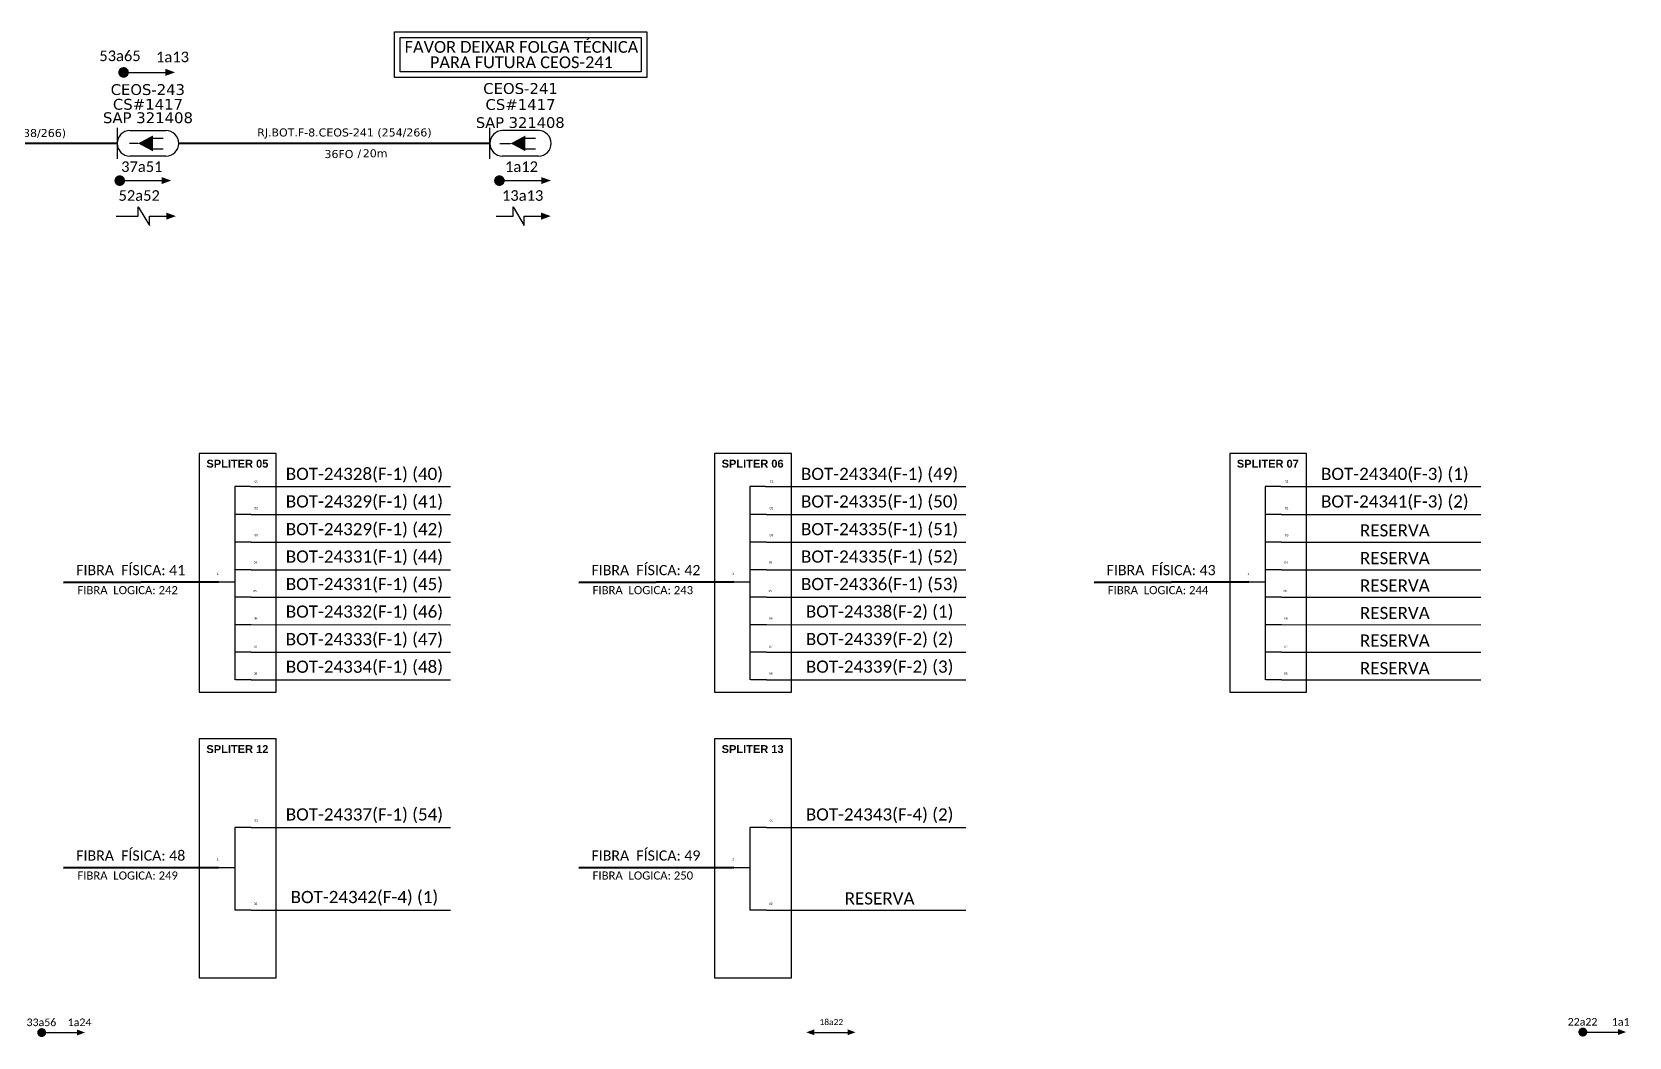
# Model space of a CAD drawing. Header units: millimetres. Extents: x 11891 to 13705, y -3602 to -1984.
# Drawn here: x 12841 to 13558, y -2538 to -2087 of the extents above; entities that cross this region are included whole.
import ezdxf
from ezdxf.enums import TextEntityAlignment as Align

# ---------------------------------------------------------------- set-up
doc = ezdxf.new("R2010")
doc.units = ezdxf.units.MM
doc.header["$MEASUREMENT"] = 0
for name, color, linetype in [('20.4-CEOS', 1, 'Continuous'), ('20.5-CEO', 1, 'Continuous'), ('SETA', 7, 'Continuous'), ('UNIFILAR', 7, 'Continuous')]:
    doc.layers.add(name, color=color, linetype=linetype)
doc.layers.add('40.1-ETIQUETAS', color=1, linetype='Continuous', lineweight=20)
doc.styles.add('siredit', font='verdana.ttf')

# ---------------------------------------------------------------- blocks, each defined once
blk = doc.blocks.new('SAN')
at = {"layer": 'SETA'}
blk.add_lwpolyline([(-2.58, 0), (6.02, 0)], dxfattribs=at)
for points in [[(-2.1, -0.66), (-3.93, 0), (-2.1, 0.67)], [(5.33, 0.68), (7.16, 0.01), (5.33, -0.65)]]:
    blk.add_solid(points, dxfattribs=at)
blk = doc.blocks.new('*U47')
at = {"layer": '20.5-CEO'}
for p, q in [((-1.56, 1.26), (1.8, 1.26)), ((1.8, -1.13), (-1.56, -1.13))]:
    blk.add_line(p, q, dxfattribs=at)
blk.add_lwpolyline([(-2.75, 1.51), (-2.75, -1.38)], dxfattribs=at)
for centre, start, end in [((-1.56, 0.07), 90, 270), ((1.8, 0.07), 270, 90)]:
    blk.add_arc(centre, 1.2, start, end, dxfattribs=at)
at = {"layer": '20.5-CEO', "color": 7, "style": 'siredit'}
for tag, p in [('FID', (0.11, 5.61)), ('LOCAL', (0.12, 4.23)), ('SAP', (0.12, 2.97)), ('FIBRAS_RESERVA', (0.12, -1.94))]:
    blk.add_attdef(tag, text='', height=1.01, dxfattribs=at).set_placement(p, align=Align.TOP_CENTER)
for tag, flags, p in [('ID_ATIVIDADE', 3, (0.11, -3.51)), ('FATOR', 1, (0.11, -4.82))]:
    blk.add_attdef(tag, text='', height=1.01, dxfattribs=dict(at, flags=flags)).set_placement(p, align=Align.TOP_CENTER)
at = {"layer": '20.5-CEO', "color": 7, "style": 'siredit', "flags": 3}
blk.add_attdef('QTDE', (-4.88, -7.06), '', height=1.01, dxfattribs=at)

msp = doc.modelspace()

# ---------------------------------------------------------------- linework, layer by layer
at = {"color": 7, "linetype": 'Continuous'}
for p, q in [((12932.16, -2290.63, 2), (12932.16, -2377.49, 2)), ((12939.19, -2290.63, 2), (12932.16, -2290.63, 2)), ((13163.59, -2290.63, 2), (13163.59, -2377.49, 2)), ((13170.62, -2290.63, 2), (13163.59, -2290.63, 2)), ((13395.02, -2290.63, 2), (13395.02, -2377.49, 2)), ((13402.06, -2290.63, 2), (13395.02, -2290.63, 2)), ((12939.55, -2303.2, 2), (12932.51, -2303.2, 2)), ((13170.98, -2303.2, 2), (13163.95, -2303.2, 2)), ((13402.41, -2303.2, 2), (13395.38, -2303.2, 2)), ((12939.55, -2315.58, 2), (12932.51, -2315.58, 2)), ((13170.98, -2315.58, 2), (13163.95, -2315.58, 2)), ((13402.41, -2315.58, 2), (13395.38, -2315.58, 2)), ((12939.55, -2328.02, 2), (12932.51, -2328.02, 2)), ((13170.98, -2328.02, 2), (13163.95, -2328.02, 2)), ((13402.41, -2328.02, 2), (13395.38, -2328.02, 2)), ((12924.86, -2333.49, 2), (12932.13, -2333.49, 2)), ((13156.29, -2333.49, 2), (13163.56, -2333.49, 2)), ((13387.72, -2333.49, 2), (13394.99, -2333.49, 2)), ((12939.55, -2340.35, 2), (12932.51, -2340.35, 2)), ((13170.98, -2340.35, 2), (13163.95, -2340.35, 2)), ((13402.41, -2340.35, 2), (13395.38, -2340.35, 2)), ((12939.55, -2352.68, 2), (12932.51, -2352.68, 2)), ((13170.98, -2352.68, 2), (13163.95, -2352.68, 2)), ((13402.41, -2352.68, 2), (13395.38, -2352.68, 2)), ((12939.55, -2365.06, 2), (12932.51, -2365.06, 2)), ((13170.98, -2365.06, 2), (13163.95, -2365.06, 2)), ((13402.41, -2365.06, 2), (13395.38, -2365.06, 2)), ((12939.55, -2377.41, 2), (12932.51, -2377.41, 2)), ((13170.98, -2377.41, 2), (13163.95, -2377.41, 2)), ((13402.41, -2377.41, 2), (13395.38, -2377.41, 2)), ((12932.16, -2443.75, 2), (12932.16, -2480.85, 2)), ((12939.55, -2443.75, 2), (12932.16, -2443.75, 2)), ((13163.59, -2443.75, 2), (13163.59, -2480.85, 2)), ((13170.98, -2443.75, 2), (13163.59, -2443.75, 2)), ((12924.86, -2461.65, 2), (12932.13, -2461.65, 2)), ((13156.29, -2461.65, 2), (13163.56, -2461.65, 2)), ((12939.55, -2480.85, 2), (12932.16, -2480.85, 2)), ((13170.98, -2480.85, 2), (13163.59, -2480.85, 2))]:
    msp.add_line(p, q, dxfattribs=at)
at = {"color": 10, "linetype": 'Continuous'}
for p, q in [((12939.19, -2290.63, 2), (13029.09, -2290.65, 2)), ((13170.62, -2290.63, 2), (13260.52, -2290.65, 2)), ((13402.06, -2290.63, 2), (13491.95, -2290.65, 2)), ((12939.55, -2303.2, 2), (13029.09, -2303.22, 2)), ((13170.98, -2303.2, 2), (13260.52, -2303.22, 2)), ((13402.41, -2303.2, 2), (13491.95, -2303.22, 2)), ((12939.55, -2315.56, 2), (13029.09, -2315.58, 2)), ((13170.98, -2315.56, 2), (13260.52, -2315.58, 2)), ((13402.41, -2315.56, 2), (13491.95, -2315.58, 2)), ((12939.55, -2328, 2), (13029.09, -2328.02, 2)), ((13170.98, -2328, 2), (13260.52, -2328.02, 2)), ((13402.41, -2328, 2), (13491.95, -2328.02, 2)), ((12939.55, -2340.32, 2), (13029.09, -2340.35, 2)), ((13170.98, -2340.32, 2), (13260.52, -2340.35, 2)), ((13402.41, -2340.32, 2), (13491.95, -2340.35, 2)), ((12939.55, -2352.66, 2), (13029.09, -2352.68, 2)), ((13170.98, -2352.66, 2), (13260.52, -2352.68, 2)), ((13402.41, -2352.66, 2), (13491.95, -2352.68, 2)), ((12939.55, -2365.03, 2), (13029.09, -2365.06, 2)), ((13170.98, -2365.03, 2), (13260.52, -2365.06, 2)), ((13402.41, -2365.03, 2), (13491.95, -2365.06, 2)), ((12939.55, -2377.41, 2), (13029.09, -2377.44, 2)), ((13170.98, -2377.41, 2), (13260.52, -2377.44, 2)), ((13402.41, -2377.41, 2), (13491.95, -2377.44, 2)), ((12939.55, -2443.72, 2), (13029.09, -2443.75, 2)), ((13170.98, -2443.72, 2), (13260.52, -2443.75, 2)), ((12939.55, -2480.82, 2), (13029.09, -2480.85, 2)), ((13170.98, -2480.82, 2), (13260.52, -2480.85, 2))]:
    msp.add_line(p, q, dxfattribs=at)
at = {"color": 1, "linetype": 'Continuous', "lineweight": 60}
for p, q in [((12924.86, -2333.49, 2), (12855.29, -2333.71, 2)), ((13156.29, -2333.49, 2), (13086.72, -2333.71, 2)), ((13387.72, -2333.49, 2), (13318.15, -2333.71, 2)), ((12924.86, -2461.65, 2), (12855.29, -2461.87, 2)), ((13156.29, -2461.65, 2), (13086.72, -2461.87, 2))]:
    msp.add_line(p, q, dxfattribs=at)
at = {"color": 3, "ltscale": 9e-07}
for points in [[(13003.94, -2086.51), (13117.3, -2086.51), (13117.3, -2106.94), (13003.94, -2106.94)], [(13006.46, -2089.03), (13114.78, -2089.03), (13114.78, -2104.42), (13006.46, -2104.42)]]:
    msp.add_lwpolyline(points, close=True, dxfattribs=at)
at = {"color": 0, "const_width": 2.38}
for points in [[(12882.21, -2103.49, 1), (12882.21, -2105.87, 1)], [(12879.3, -2153.27, 1), (12881.68, -2153.27, 1)], [(13049.85, -2153.27, 1), (13052.23, -2153.27, 1)]]:
    msp.add_lwpolyline(points, format="xyb", close=True, dxfattribs=at)
at = {"color": 0}
for points in [[(12888.78, -2169.21), (12888.78, -2165.01), (12893.8, -2173.41), (12893.81, -2169.21)], [(13057.17, -2169.21), (13057.17, -2165.01), (13062.19, -2173.41), (13062.2, -2169.21)]]:
    msp.add_lwpolyline(points, dxfattribs=at)
at = {"color": 7, "elevation": 2}
for points in [[(12916.22, -2383.05), (12950.78, -2383.05), (12950.78, -2275.74), (12916.22, -2275.74)], [(13147.65, -2383.05), (13182.21, -2383.05), (13182.21, -2275.74), (13147.65, -2275.74)], [(13379.08, -2383.05), (13413.64, -2383.05), (13413.64, -2275.74), (13379.08, -2275.74)], [(12916.22, -2511.22), (12950.78, -2511.22), (12950.78, -2403.91), (12916.22, -2403.91)], [(13147.65, -2511.22), (13182.21, -2511.22), (13182.21, -2403.91), (13147.65, -2403.91)]]:
    msp.add_lwpolyline(points, close=True, dxfattribs=at)
at = {"const_width": 2, "elevation": 2}
for points in [[(12844.44, -2535.84, 1), (12846.44, -2535.84, 1)], [(13536.72, -2535.61, 1), (13538.72, -2535.61, 1)]]:
    msp.add_lwpolyline(points, format="xyb", close=True, dxfattribs=at)
at = {"layer": '20.4-CEOS', "color": 8}
for p, q in [((13068.58, -2130.8), (13052.47, -2130.8)), ((13068.58, -2142.29), (13052.47, -2142.29))]:
    msp.add_line(p, q, dxfattribs=at)
for points in [[(13046.72, -2143.47), (13046.72, -2129.62)], [(13051.18, -2136.55), (13056.07, -2136.55)], [(13062.43, -2134.27), (13067.32, -2134.27)], [(13062.43, -2139.05), (13067.32, -2139.05)]]:
    msp.add_lwpolyline(points, dxfattribs=at)
at = {"layer": '20.4-CEOS'}
for points in [[(12888.72, -2136.55), (12884.85, -2136.55)], [(12895.08, -2134.27), (12899.97, -2134.27)], [(12895.08, -2139.05), (12899.97, -2139.05)]]:
    msp.add_lwpolyline(points, dxfattribs=at)
msp.add_lwpolyline([(12888.72, -2136.55, 0, 7.09, 0), (12895.37, -2136.55, 7.09, 7.09, 0)], format="xyseb", dxfattribs=at)
at = {"layer": '20.4-CEOS', "color": 8}
msp.add_lwpolyline([(13056.07, -2136.55, 0, 7.09, 0), (13062.73, -2136.55, 7.09, 7.09, 0)], format="xyseb", dxfattribs=at)
for centre, start, end in [((13052.47, -2136.55), 90, 270), ((13068.58, -2136.55), 270, 90)]:
    msp.add_arc(centre, 5.74, start, end, dxfattribs=at)
at = {"layer": '40.1-ETIQUETAS', "const_width": 0.96}
for points in [[(12739.62, -2136.55), (12879.37, -2136.55)], [(12906.97, -2136.55), (13046.72, -2136.55)]]:
    msp.add_lwpolyline(points, dxfattribs=at)
at = {"layer": 'SETA', "color": 0}
for points in [[(12882.21, -2104.68), (12902.63, -2104.68)], [(12880.49, -2153.27), (12900.91, -2153.27)], [(13051.04, -2153.27), (13071.46, -2153.27)], [(12878.92, -2169.21), (12888.78, -2169.21)], [(12893.81, -2169.21), (12901.39, -2169.21)], [(13049.59, -2169.21), (13057.17, -2169.21)], [(13062.2, -2169.21), (13069.78, -2169.21)]]:
    msp.add_lwpolyline(points, dxfattribs=at)
at = {"layer": 'SETA', "elevation": 2}
for points in [[(12845.44, -2535.84), (12862.64, -2535.84)], [(12845.44, -2535.84), (12862.64, -2535.84)], [(13537.72, -2535.61), (13554.92, -2535.61)], [(13537.72, -2535.61), (13554.92, -2535.61)]]:
    msp.add_lwpolyline(points, dxfattribs=at)
at = {"layer": 'SETA', "color": 0}
for points in [[(12901, -2103.07), (12905.35, -2104.65), (12901, -2106.23)], [(12899.28, -2151.66), (12903.63, -2153.24), (12899.28, -2154.83)], [(13069.82, -2151.66), (13074.18, -2153.24), (13069.82, -2154.83)], [(12901.39, -2167.63), (12905.75, -2169.21), (12901.39, -2170.8)], [(13069.78, -2167.63), (13074.14, -2169.21), (13069.78, -2170.8)]]:
    msp.add_solid(points, dxfattribs=at)
at = {"layer": 'SETA'}
for points in [[(12861.26, -2534.48, 2), (12864.92, -2535.82, 2), (12861.26, -2537.15, 2)], [(12861.26, -2534.48, 2), (12864.92, -2535.82, 2), (12861.26, -2537.15, 2)], [(13553.54, -2534.25, 2), (13557.2, -2535.58, 2), (13553.54, -2536.92, 2)], [(13553.54, -2534.25, 2), (13557.2, -2535.58, 2), (13553.54, -2536.92, 2)]]:
    msp.add_solid(points, dxfattribs=at)

# ---------------------------------------------------------------- block references
at = {"layer": '20.5-CEO', "color": 0, "lineweight": 0}
ref = msp.add_blockref('*U47', (12892.58, -2136.87), dxfattribs=dict(at, xscale=4.8, yscale=4.8, zscale=4.8))
ref.add_attrib('LOCAL', 'CS#1417', dxfattribs={"color": 7, "height": 4.866, "style": 'siredit'}).set_placement((12893.17, -2116.55), align=Align.TOP_CENTER)
ref.add_attrib('SAP', 'SAP 321408', dxfattribs={"color": 7, "height": 4.866, "style": 'siredit'}).set_placement((12893.17, -2122.59), align=Align.TOP_CENTER)
ref.add_attrib('FID', 'CEOS-243', dxfattribs={"layer": '20.4-CEOS', "color": 7, "height": 4.846, "style": 'siredit'}).set_placement((12893.11, -2109.96), align=Align.TOP_CENTER)
at = {"layer": 'UNIFILAR', "color": 5, "lineweight": -3, "xscale": 2, "yscale": 2, "zscale": 2}
msp.add_blockref('SAN', (13196.74, -2535.73, 2), dxfattribs=at)

# ---------------------------------------------------------------- texts
at = {"color": 0, "attachment_point": 5}
for s, insert, char_height, width in [('{\\fCalibri|b0|i0|c0|p34;\\C7;53a65}', (12880.6, -2097.25), 4.752, 60.2525), ('{\\fCalibri|b0|i0|c0|p34;\\C7;1a13}', (12904.19, -2097.74), 4.752, 60.2525), ('{\\fCalibri|b0|i0|c0|p34;\\C7;37a51}', (12890.4, -2147.03), 4.752, 60.2525), ('{\\fCalibri|b0|i0|c0|p34;\\C7;1a12}', (13060.95, -2147.03), 4.752, 60.2525), ('{\\fCalibri|b0|i0|c0|p34;\\C7;52a52}', (12889.22, -2159.98), 4.752, 60.2525), ('{\\fCalibri|b0|i0|c0|p34;\\C7;13a13}', (13061.47, -2159.98), 4.752, 60.2525), ('\\C7;\\fCalibri|b0|i0|c0|p34;33a56', (12845.3, -2531.25, 2), 3.4214, 50.7176), ('\\C7;\\fCalibri|b0|i0|c0|p34;1a24', (12862.45, -2531.25, 2), 3.4214, 50.7176), ('\\C7;\\fCalibri|b0|i0|c0|p34;22a22', (13537.58, -2531.02, 2), 3.4214, 50.7176), ('\\C7;\\fCalibri|b0|i0|c0|p34;1a1', (13554.73, -2531.02, 2), 3.4214, 50.7176)]:
    msp.add_mtext(s, dxfattribs=dict(at, insert=insert, char_height=char_height, width=width))
at = {"color": 7, "char_height": 5.28, "width": 112.4893, "attachment_point": 5}
for s, insert in [('{\\fCalibri|b0|i0|c0|p34;FAVOR DEIXAR FOLGA TÉCNICA}', (13060.93, -2093.25)), ('{\\fCalibri|b0|i0|c0|p34;PARA FUTURA CEOS-241}', (13060.93, -2100.15))]:
    msp.add_mtext(s, dxfattribs=dict(at, insert=insert))
at = {"attachment_point": 5}
for s, insert, char_height, width in [('\\C10;\\fArial|b1|i0|c0|p34;\\H1x;SPLITER 05', (12933.34, -2280.4, 2), 3.5506, 34.56), ('\\C10;\\fArial|b1|i0|c0|p34;\\H1x;SPLITER 06', (13164.78, -2280.4, 2), 3.5506, 34.56), ('\\C10;\\fArial|b1|i0|c0|p34;\\H1x;SPLITER 07', (13396.21, -2280.4, 2), 3.5506, 34.56), ('\\C7;\\fArial|b0|i0|;\\H1.0273588255048;01 ', (12941.88, -2288.35, 2), 3.5506, 7.1205), ('\\pt49.37685;{\\fCalibri|b0|i0|c0|p34;\\C7;BOT-24328(F-1) (40)}', (12990.4, -2285.55, 2), 5.4863, 81.8207), ('\\C7;\\fArial|b0|i0|;\\H1.0273588255048;01 ', (13173.31, -2288.35, 2), 3.5506, 7.1205), ('\\pt49.37685;{\\fCalibri|b0|i0|c0|p34;\\C7;BOT-24334(F-1) (49)}', (13221.83, -2285.55, 2), 5.4863, 81.8207), ('\\C7;\\fArial|b0|i0|;\\H1.0273588255048;01 ', (13404.74, -2288.35, 2), 3.5506, 7.1205), ('\\pt49.37685;{\\fCalibri|b0|i0|c0|p34;\\C7;BOT-24340(F-3) (1)}', (13453.26, -2285.55, 2), 5.4863, 81.8207), ('\\pt49.37685;{\\fCalibri|b0|i0|c0|p34;\\C7;BOT-24329(F-1) (41)}', (12990.4, -2297.91, 2), 5.4863, 81.8207), ('\\pt49.37685;{\\fCalibri|b0|i0|c0|p34;\\C7;BOT-24335(F-1) (50)}', (13221.83, -2297.91, 2), 5.4863, 81.8207), ('\\pt49.37685;{\\fCalibri|b0|i0|c0|p34;\\C7;BOT-24341(F-3) (2)}', (13453.26, -2297.91, 2), 5.4863, 81.8207), ('\\C7;\\fArial|b0|i0|;\\H1.0273588255048;02 ', (12941.78, -2300.35, 2), 3.5506, 7.5164), ('\\C7;\\fArial|b0|i0|;\\H1.0273588255048;02 ', (13173.21, -2300.35, 2), 3.5506, 7.5164), ('\\C7;\\fArial|b0|i0|;\\H1.0273588255048;02 ', (13404.64, -2300.35, 2), 3.5506, 7.5164), ('\\pt49.37685;{\\fCalibri|b0|i0|c0|p34;\\C7;BOT-24329(F-1) (42)}', (12990.4, -2310.35, 2), 5.4863, 81.8207), ('\\pt49.37685;{\\fCalibri|b0|i0|c0|p34;\\C7;BOT-24335(F-1) (51)}', (13221.83, -2310.35, 2), 5.4863, 81.8207), ('\\pt49.37685;{\\fCalibri|b0|i0|c0|p34;\\C7;RESERVA}', (13453.26, -2310.35, 2), 5.4863, 81.8207), ('\\C7;\\fArial|b0|i0|;\\H1.0273588255048;03 ', (12941.78, -2312.44, 2), 3.5506, 6.912), ('\\C7;\\fArial|b0|i0|;\\H1.0273588255048;03 ', (13173.21, -2312.44, 2), 3.5506, 6.912), ('\\C7;\\fArial|b0|i0|;\\H1.0273588255048;03 ', (13404.64, -2312.44, 2), 3.5506, 6.912), ('\\C7;\\fArial|b0|i0|;\\H1.0273588255048;04 ', (12941.47, -2324.73, 2), 3.5506, 7.5164), ('\\pt49.37685;{\\fCalibri|b0|i0|c0|p34;\\C7;BOT-24331(F-1) (44)}', (12990.4, -2322.68, 2), 5.4863, 81.8207), ('\\C7;\\fArial|b0|i0|;\\H1.0273588255048;04 ', (13172.91, -2324.73, 2), 3.5506, 7.5164), ('\\pt49.37685;{\\fCalibri|b0|i0|c0|p34;\\C7;BOT-24335(F-1) (52)}', (13221.83, -2322.68, 2), 5.4863, 81.8207), ('\\C7;\\fArial|b0|i0|;\\H1.0273588255048;04 ', (13404.34, -2324.73, 2), 3.5506, 7.5164), ('\\pt49.37685;{\\fCalibri|b0|i0|c0|p34;\\C7;RESERVA}', (13453.26, -2322.79, 2), 5.4863, 81.8207), ('{\\fCalibri|b0|i0|c0|p34;\\C7;FIBRA  FÍSICA: 41}', (12885.43, -2328.19, 2), 4.5719, 69.12), ('\\C7;\\fArial|b0|i0|;\\H1.0273588255048;1', (12924.53, -2329.83, 2), 3.5506, 3.5168), ('\\pt49.37685;{\\fCalibri|b0|i0|c0|p34;\\C7;BOT-24331(F-1) (45)}', (12990.4, -2335.01, 2), 5.4863, 81.8207), ('{\\fCalibri|b0|i0|c0|p34;\\C7;FIBRA  FÍSICA: 42}', (13116.86, -2328.19, 2), 4.5719, 69.12), ('\\C7;\\fArial|b0|i0|;\\H1.0273588255048;1', (13155.96, -2329.83, 2), 3.5506, 3.5168), ('\\pt49.37685;{\\fCalibri|b0|i0|c0|p34;\\C7;BOT-24336(F-1) (53)}', (13221.83, -2335.01, 2), 5.4863, 81.8207), ('{\\fCalibri|b0|i0|c0|p34;\\C7;FIBRA  FÍSICA: 43}', (13348.29, -2328.19, 2), 4.5719, 69.12), ('\\C7;\\fArial|b0|i0|;\\H1.0273588255048;1', (13387.39, -2329.83, 2), 3.5506, 3.5168), ('{\\fCalibri|b0|i0|c0|p34;\\C7;FIBRA  LOGICA: 242}', (12884.05, -2337.17, 2), 3.6577, 69.12), ('\\C7;\\fArial|b0|i0|;\\H1.0273588255048;05 ', (12941.21, -2337.55, 2), 3.5506, 9.2444), ('{\\fCalibri|b0|i0|c0|p34;\\C7;FIBRA  LOGICA: 243}', (13115.48, -2337.17, 2), 3.6577, 69.12), ('\\C7;\\fArial|b0|i0|;\\H1.0273588255048;05 ', (13172.65, -2337.55, 2), 3.5506, 9.2444), ('{\\fCalibri|b0|i0|c0|p34;\\C7;FIBRA  LOGICA: 244}', (13346.91, -2337.17, 2), 3.6577, 69.12), ('\\C7;\\fArial|b0|i0|;\\H1.0273588255048;05 ', (13404.08, -2337.55, 2), 3.5506, 9.2444), ('\\pt49.37685;{\\fCalibri|b0|i0|c0|p34;\\C7;RESERVA}', (13453.26, -2335.12, 2), 5.4863, 81.8207), ('\\pt49.37685;{\\fCalibri|b0|i0|c0|p34;\\C7;BOT-24332(F-1) (46)}', (12990.4, -2347.39, 2), 5.4863, 81.8207), ('\\pt49.37685;{\\fCalibri|b0|i0|c0|p34;\\C7;BOT-24338(F-2) (1)}', (13221.83, -2347.34, 2), 5.4863, 81.8207), ('\\pt49.37685;{\\fCalibri|b0|i0|c0|p34;\\C7;RESERVA}', (13453.25, -2347.45, 2), 5.4863, 81.8207), ('\\C7;\\fArial|b0|i0|;\\H1.0273588255048;06 ', (12941.47, -2349.83, 2), 3.5506, 7.5164), ('\\C7;\\fArial|b0|i0|;\\H1.0273588255048;06 ', (13172.91, -2349.83, 2), 3.5506, 7.5164), ('\\C7;\\fArial|b0|i0|;\\H1.0273588255048;06 ', (13404.34, -2349.83, 2), 3.5506, 7.5164), ('\\pt49.37685;{\\fCalibri|b0|i0|c0|p34;\\C7;BOT-24333(F-1) (47)}', (12990.37, -2359.77, 2), 5.4863, 81.8207), ('\\pt49.37685;{\\fCalibri|b0|i0|c0|p34;\\C7;BOT-24339(F-2) (2)}', (13221.83, -2359.72, 2), 5.4863, 81.8207), ('\\pt49.37685;{\\fCalibri|b0|i0|c0|p34;\\C7;RESERVA}', (13453.25, -2359.83, 2), 5.4863, 81.8207), ('\\C7;\\fArial|b0|i0|;\\H1.0273588255048;07 ', (12941.47, -2362.56, 2), 3.5506, 7.5164), ('\\C7;\\fArial|b0|i0|;\\H1.0273588255048;07 ', (13172.91, -2362.56, 2), 3.5506, 7.5164), ('\\C7;\\fArial|b0|i0|;\\H1.0273588255048;07 ', (13404.34, -2362.56, 2), 3.5506, 7.5164), ('\\C7;\\fArial|b0|i0|;\\H1.0273588255048;08 ', (12941.47, -2374.65, 2), 3.5506, 7.5164), ('\\pt49.37685;{\\fCalibri|b0|i0|c0|p34;\\C7;BOT-24334(F-1) (48)}', (12990.4, -2372.14, 2), 5.4863, 81.8207), ('\\C7;\\fArial|b0|i0|;\\H1.0273588255048;08 ', (13172.91, -2374.65, 2), 3.5506, 7.5164), ('\\pt49.37685;{\\fCalibri|b0|i0|c0|p34;\\C7;BOT-24339(F-2) (3)}', (13221.83, -2372.1, 2), 5.4863, 81.8207), ('\\C7;\\fArial|b0|i0|;\\H1.0273588255048;08 ', (13404.34, -2374.65, 2), 3.5506, 7.5164), ('\\pt49.37685;{\\fCalibri|b0|i0|c0|p34;\\C7;RESERVA}', (13453.24, -2372.21, 2), 5.4863, 81.8207), ('\\C10;\\fArial|b1|i0|c0|p34;\\H1x;SPLITER 12', (12933.34, -2408.57, 2), 3.5506, 34.56), ('\\C10;\\fArial|b1|i0|c0|p34;\\H1x;SPLITER 13', (13164.78, -2408.57, 2), 3.5506, 34.56), ('\\pt49.37685;{\\fCalibri|b0|i0|c0|p34;\\C7;BOT-24337(F-1) (54)}', (12990.4, -2438.46, 2), 5.4863, 81.8207), ('\\pt49.37685;{\\fCalibri|b0|i0|c0|p34;\\C7;BOT-24343(F-4) (2)}', (13221.83, -2438.46, 2), 5.4863, 81.8207), ('\\C7;\\fArial|b0|i0;\\H0.289352x;01 ', (12941.78, -2440.61, 2), 3.5506, 6.912), ('\\C7;\\fArial|b0|i0;\\H0.289352x;01 ', (13173.21, -2440.61, 2), 3.5506, 6.912), ('{\\fCalibri|b0|i0|c0|p34;\\C7;FIBRA  FÍSICA: 48}', (12885.43, -2456.36, 2), 4.5719, 69.12), ('{\\fCalibri|b0|i0|c0|p34;\\C7;FIBRA  FÍSICA: 49}', (13116.86, -2456.36, 2), 4.5719, 69.12), ('\\C7;\\fArial|b0|i0|;\\H1.0273588255048;1', (12924.53, -2458, 2), 3.5506, 3.5168), ('\\C7;\\fArial|b0|i0|;\\H1.0273588255048;1', (13155.96, -2458, 2), 3.5506, 3.5168), ('{\\fCalibri|b0|i0|c0|p34;\\C7;FIBRA  LOGICA: 249}', (12884.05, -2465.34, 2), 3.6577, 69.12), ('{\\fCalibri|b0|i0|c0|p34;\\C7;FIBRA  LOGICA: 250}', (13115.48, -2465.34, 2), 3.6577, 69.12), ('\\pt49.37685;{\\fCalibri|b0|i0|c0|p34;\\C7;BOT-24342(F-4) (1)}', (12990.4, -2475.56, 2), 5.4863, 81.8207), ('\\pt49.37685;{\\fCalibri|b0|i0|c0|p34;\\C7;RESERVA}', (13221.81, -2475.62, 2), 5.4863, 81.8207), ('\\C7;\\fArial|b0|i0;\\H0.289352x;02 ', (12941.47, -2478, 2), 3.5506, 7.5164), ('\\C7;\\fArial|b0|i0;\\H0.289352x;02 ', (13172.91, -2478, 2), 3.5506, 7.5164), ('\\C7;\\fCalibri|b0|i0|c0|p34;18a22', (13200.14, -2531.13, 2), 2.72, 50.7176)]:
    msp.add_mtext(s, dxfattribs=dict(at, insert=insert, char_height=char_height, width=width))
at = {"layer": '20.4-CEOS', "color": 7, "style": 'siredit'}
for s, height, p in [('CEOS-241', 4.866, (13060.52, -2111.9)), ('CS#1417', 4.866, (13060.52, -2119.1)), ('SAP 321408', 4.8, (13060.41, -2127.2))]:
    msp.add_text(s, height=height, dxfattribs=at).set_placement(p, align=Align.MIDDLE_CENTER)
at = {"layer": '40.1-ETIQUETAS', "color": 7, "style": 'siredit'}
for s, p in [('RJ.BOT.F-8.CEOS-243 (238/266) ', (12817.95, -2131.88)), ('RJ.BOT.F-8.CEOS-241 (254/266) ', (12982.18, -2131.64))]:
    msp.add_text(s, height=3.6, dxfattribs=at).set_placement(p, align=Align.MIDDLE_CENTER)
for s, p in [('36FO', (12985.46, -2141.33)), ('/', (12988.94, -2141))]:
    msp.add_text(s, height=3.6, dxfattribs=at).set_placement(p, align=Align.MIDDLE_RIGHT)
msp.add_text('20m', height=3.6, dxfattribs=at).set_placement((12989.65, -2141), align=Align.MIDDLE_LEFT)

doc.saveas('drawing.dxf')
